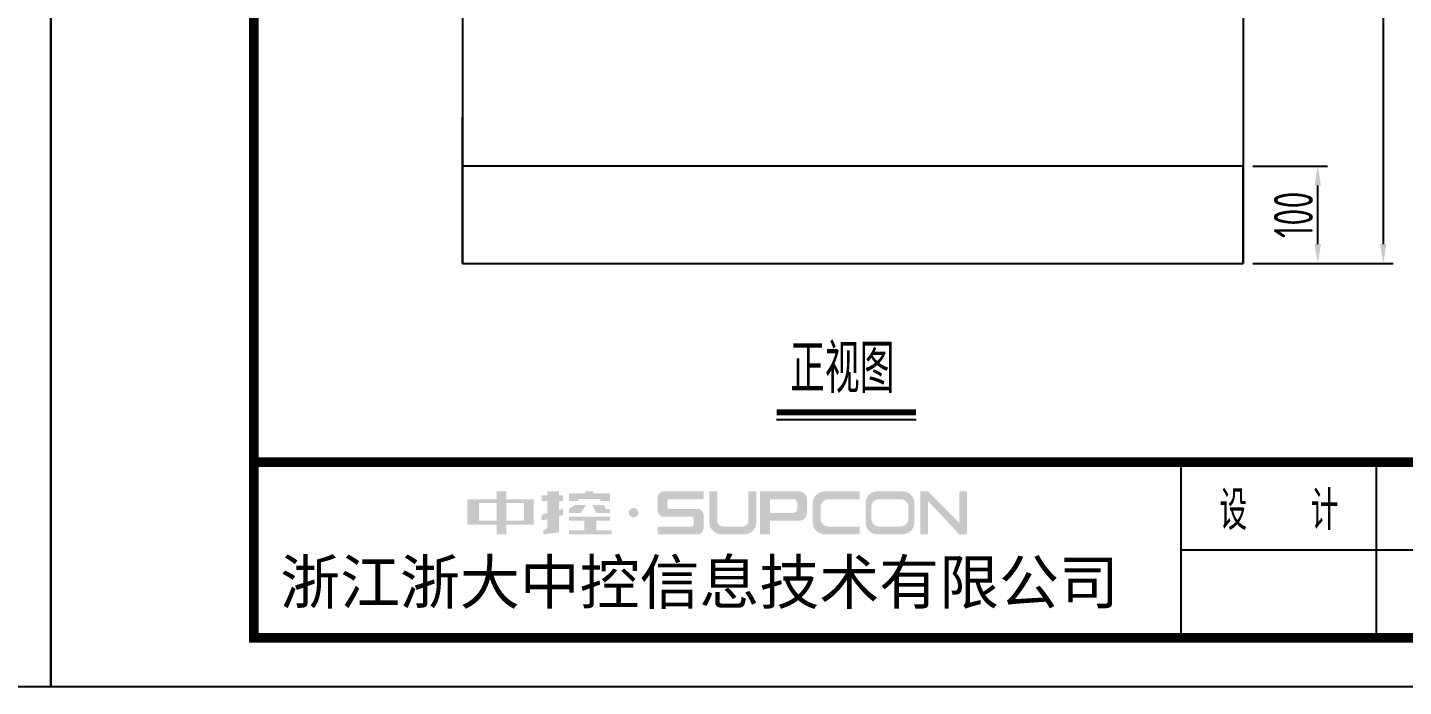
# Model space of a CAD drawing. Header units: millimetres. Extents: x 30557 to 235556, y -116603 to -73383.
# Drawn here: x 34691 to 36101, y -102363 to -101687 of the extents above; entities that cross this region are included whole.
import ezdxf
from ezdxf.enums import TextEntityAlignment as Align

# ---------------------------------------------------------------- set-up
doc = ezdxf.new("R2010")
doc.units = ezdxf.units.MM
doc.layers.add('_Drawing', color=7, linetype='Continuous', lineweight=25)
doc.styles.add('supcon', font='sceie.shx', dxfattribs={"width": 0.75, "height": 40, "bigfont": 'sceic.shx'})
doc.styles.add('Title', font='', dxfattribs={"height": 45})
doc.styles.get('Title').set_extended_font_data('SimHei')
doc.dimstyles.new('supcon', dxfattribs={"dimtxt": 20, "dimasz": 20, "dimexe": 10, "dimexo": 10, "dimgap": 5, "dimtad": 1, "dimtoh": 1, "dimdec": 0, "dimzin": 0, "dimdsep": 46, "dimtxsty": 'supcon', "dimcen": 0.09, "dimclrd": 2, "dimclre": 2, "dimclrt": 2, "dimadec": 0, "dimazin": 0, "dimtfac": 1, "dimtdec": 0, "dimtofl": 0, "dimtmove": 0, "dimatfit": 3, "dimfxl": 1, "dimtolj": 1, "dimtzin": 0, "dimarcsym": 0})

# ---------------------------------------------------------------- blocks, each defined once
blk = doc.blocks.new('中控·SUPCON')
at = {"linetype": 'Continuous'}
h = blk.add_hatch(color=2, dxfattribs=at)
h.dxf.hatch_style = 1
h.paths.add_polyline_path([(34, 33), (20, 33), (20, 37), (15, 37), (15, 36), (15, 33), (0, 33), (0, 20), (13, 20), (15, 20), (15, 15), (20, 15), (20, 20), (22, 20), (34, 20)])
h.paths.add_polyline_path([(20, 30), (20, 31), (29, 31), (29, 22), (20.01, 22)], flags=16)
h.paths.add_polyline_path([(15, 30), (14.99, 22), (6, 22), (6, 31), (15, 31)], flags=16)
h.paths.add_polyline_path([(47, 32), (49, 32), (49, 35), (47, 35), (47, 37), (41, 37), (41, 35), (38, 35), (38, 32), (41, 32), (41, 25.82), (38, 25), (38, 22), (41, 22.82), (41, 18.33), (39, 17), (39, 15), (47, 16), (47, 24.45), (49, 25), (49, 28), (47, 27.45)])
h.paths.add_polyline_path([(61, 30), (55, 30), (52, 28), (52, 26), (58, 26)])
h.paths.add_polyline_path([(73, 28), (71, 28), (70, 30), (64, 30), (66, 26), (73, 26)])
h.paths.add_polyline_path([(73, 36), (64.6, 36), (64.6, 37), (60.4, 37), (60.4, 36), (52, 36), (52, 32), (56.83, 32), (56.83, 33.08), (68.17, 33.08), (68.17, 32), (73, 32)])
h.paths.add_polyline_path([(66, 22), (73, 22), (73, 24), (52, 24), (52, 22), (60, 22), (60, 17), (52, 17), (52, 15), (74, 15), (74, 17), (66, 17)])
h.paths.add_polyline_path([(82.72, 26.07, 1), (87.59, 26.07, 1)])
h.paths.add_polyline_path([(118, 28), (103.54, 28, -0.414214), (102.54, 29), (102.54, 32, -0.414214), (103.54, 33), (121, 33), (121, 37), (100.54, 37, 0.414214), (97.54, 34), (97.54, 27, 0.414214), (100.54, 24), (115, 24, -0.414214), (116, 23), (116, 20, -0.414214), (115, 19), (97.54, 19), (97.54, 15), (118, 15, 0.414214), (121, 18), (121, 25, 0.414214)])
h.paths.add_polyline_path([(128, 37), (124, 37), (124, 36), (124, 21, 0.414214), (130, 15), (142, 15, 0.414214), (148, 21), (148, 37), (144, 37), (144, 22, -0.414214), (141, 19), (131, 19, -0.414214), (128, 22)])
h.paths.add_polyline_path([(174, 26), (174, 33, 0.414214), (170, 37), (150, 37), (150, 36), (150, 15), (155, 15), (155, 22), (170, 22, 0.414214)])
h.paths.add_polyline_path([(167, 26), (155, 26), (155, 33), (167, 33, -0.414214), (169, 31), (169, 28, -0.414214)], flags=16)
h.paths.add_polyline_path([(201, 19), (185, 19, -0.414214), (181, 23), (181, 29, -0.414214), (185, 33), (201, 33), (201, 37), (183, 37, 0.414214), (177, 31), (177, 21, 0.414214), (183, 15), (201, 15)])
h.paths.add_polyline_path([(229, 21), (229, 31, 0.414214), (223, 37), (210, 37, 0.414214), (204, 31), (204, 21, 0.414214), (210, 15), (223, 15, 0.414214)])
h.paths.add_polyline_path([(207, 23), (207, 29, -0.414214), (211, 33), (222, 33, -0.414214), (226, 29), (226, 23, -0.414214), (222, 19), (211, 19, -0.414214)], flags=16)
h.paths.add_polyline_path([(236, 32.07), (252, 15), (256, 15), (256, 37), (252, 37), (252, 21), (236, 37), (232, 37), (232, 36), (232, 15), (236, 15)])
h = blk.add_hatch(color=2, dxfattribs=at)
h.dxf.hatch_style = 1
h.paths.add_polyline_path([(34, 33), (20, 33), (20, 37), (15, 37), (15, 36), (15, 33), (0, 33), (0, 20), (13, 20), (15, 20), (15, 15), (20, 15), (20, 20), (22, 20), (34, 20)])
h.paths.add_polyline_path([(20, 30), (20, 31), (29, 31), (29, 22), (20.01, 22)], flags=16)
h.paths.add_polyline_path([(15, 30), (14.99, 22), (6, 22), (6, 31), (15, 31)], flags=16)
h.paths.add_polyline_path([(47, 32), (49, 32), (49, 35), (47, 35), (47, 37), (41, 37), (41, 35), (38, 35), (38, 32), (41, 32), (41, 25.82), (38, 25), (38, 22), (41, 22.82), (41, 18.33), (39, 17), (39, 15), (47, 16), (47, 24.45), (49, 25), (49, 28), (47, 27.45)])
h.paths.add_polyline_path([(61, 30), (55, 30), (52, 28), (52, 26), (58, 26)])
h.paths.add_polyline_path([(73, 28), (71, 28), (70, 30), (64, 30), (66, 26), (73, 26)])
h.paths.add_polyline_path([(73, 36), (64.6, 36), (64.6, 37), (60.4, 37), (60.4, 36), (52, 36), (52, 32), (56.83, 32), (56.83, 33.08), (68.17, 33.08), (68.17, 32), (73, 32)])
h.paths.add_polyline_path([(66, 22), (73, 22), (73, 24), (52, 24), (52, 22), (60, 22), (60, 17), (52, 17), (52, 15), (74, 15), (74, 17), (66, 17)])
h.paths.add_polyline_path([(82.72, 26.07, 1), (87.59, 26.07, 1)])
h.paths.add_polyline_path([(118, 28), (103.54, 28, -0.414214), (102.54, 29), (102.54, 32, -0.414214), (103.54, 33), (121, 33), (121, 37), (100.54, 37, 0.414214), (97.54, 34), (97.54, 27, 0.414214), (100.54, 24), (115, 24, -0.414214), (116, 23), (116, 20, -0.414214), (115, 19), (97.54, 19), (97.54, 15), (118, 15, 0.414214), (121, 18), (121, 25, 0.414214)])
h.paths.add_polyline_path([(128, 37), (124, 37), (124, 36), (124, 21, 0.414214), (130, 15), (142, 15, 0.414214), (148, 21), (148, 37), (144, 37), (144, 22, -0.414214), (141, 19), (131, 19, -0.414214), (128, 22)])
h.paths.add_polyline_path([(174, 26), (174, 33, 0.414214), (170, 37), (150, 37), (150, 36), (150, 15), (155, 15), (155, 22), (170, 22, 0.414214)])
h.paths.add_polyline_path([(167, 26), (155, 26), (155, 33), (167, 33, -0.414214), (169, 31), (169, 28, -0.414214)], flags=16)
h.paths.add_polyline_path([(201, 19), (185, 19, -0.414214), (181, 23), (181, 29, -0.414214), (185, 33), (201, 33), (201, 37), (183, 37, 0.414214), (177, 31), (177, 21, 0.414214), (183, 15), (201, 15)])
h.paths.add_polyline_path([(229, 21), (229, 31, 0.414214), (223, 37), (210, 37, 0.414214), (204, 31), (204, 21, 0.414214), (210, 15), (223, 15, 0.414214)])
h.paths.add_polyline_path([(207, 23), (207, 29, -0.414214), (211, 33), (222, 33, -0.414214), (226, 29), (226, 23, -0.414214), (222, 19), (211, 19, -0.414214)], flags=16)
h.paths.add_polyline_path([(236, 32.07), (252, 15), (256, 15), (256, 37), (252, 37), (252, 21), (236, 37), (232, 37), (232, 36), (232, 15), (236, 15)])
h = blk.add_hatch(color=2, dxfattribs=at)
h.dxf.hatch_style = 1
h.paths.add_polyline_path([(34, 33), (20, 33), (20, 37), (15, 37), (15, 36), (15, 33), (0, 33), (0, 20), (13, 20), (15, 20), (15, 15), (20, 15), (20, 20), (22, 20), (34, 20)])
h.paths.add_polyline_path([(20, 30), (20, 31), (29, 31), (29, 22), (20.01, 22)], flags=16)
h.paths.add_polyline_path([(15, 30), (14.99, 22), (6, 22), (6, 31), (15, 31)], flags=16)
h.paths.add_polyline_path([(47, 32), (49, 32), (49, 35), (47, 35), (47, 37), (41, 37), (41, 35), (38, 35), (38, 32), (41, 32), (41, 25.82), (38, 25), (38, 22), (41, 22.82), (41, 18.33), (39, 17), (39, 15), (47, 16), (47, 24.45), (49, 25), (49, 28), (47, 27.45)])
h.paths.add_polyline_path([(61, 30), (55, 30), (52, 28), (52, 26), (58, 26)])
h.paths.add_polyline_path([(73, 28), (71, 28), (70, 30), (64, 30), (66, 26), (73, 26)])
h.paths.add_polyline_path([(73, 36), (64.6, 36), (64.6, 37), (60.4, 37), (60.4, 36), (52, 36), (52, 32), (56.83, 32), (56.83, 33.08), (68.17, 33.08), (68.17, 32), (73, 32)])
h.paths.add_polyline_path([(66, 22), (73, 22), (73, 24), (52, 24), (52, 22), (60, 22), (60, 17), (52, 17), (52, 15), (74, 15), (74, 17), (66, 17)])
h.paths.add_polyline_path([(82.72, 26.07, 1), (87.59, 26.07, 1)])
h.paths.add_polyline_path([(118, 28), (103.54, 28, -0.414214), (102.54, 29), (102.54, 32, -0.414214), (103.54, 33), (121, 33), (121, 37), (100.54, 37, 0.414214), (97.54, 34), (97.54, 27, 0.414214), (100.54, 24), (115, 24, -0.414214), (116, 23), (116, 20, -0.414214), (115, 19), (97.54, 19), (97.54, 15), (118, 15, 0.414214), (121, 18), (121, 25, 0.414214)])
h.paths.add_polyline_path([(128, 37), (124, 37), (124, 36), (124, 21, 0.414214), (130, 15), (142, 15, 0.414214), (148, 21), (148, 37), (144, 37), (144, 22, -0.414214), (141, 19), (131, 19, -0.414214), (128, 22)])
h.paths.add_polyline_path([(174, 26), (174, 33, 0.414214), (170, 37), (150, 37), (150, 36), (150, 15), (155, 15), (155, 22), (170, 22, 0.414214)])
h.paths.add_polyline_path([(167, 26), (155, 26), (155, 33), (167, 33, -0.414214), (169, 31), (169, 28, -0.414214)], flags=16)
h.paths.add_polyline_path([(201, 19), (185, 19, -0.414214), (181, 23), (181, 29, -0.414214), (185, 33), (201, 33), (201, 37), (183, 37, 0.414214), (177, 31), (177, 21, 0.414214), (183, 15), (201, 15)])
h.paths.add_polyline_path([(229, 21), (229, 31, 0.414214), (223, 37), (210, 37, 0.414214), (204, 31), (204, 21, 0.414214), (210, 15), (223, 15, 0.414214)])
h.paths.add_polyline_path([(207, 23), (207, 29, -0.414214), (211, 33), (222, 33, -0.414214), (226, 29), (226, 23, -0.414214), (222, 19), (211, 19, -0.414214)], flags=16)
h.paths.add_polyline_path([(236, 32.07), (252, 15), (256, 15), (256, 37), (252, 37), (252, 21), (236, 37), (232, 37), (232, 36), (232, 15), (236, 15)])
h = blk.add_hatch(color=2, dxfattribs=at)
h.dxf.hatch_style = 1
h.paths.add_polyline_path([(34, 33), (20, 33), (20, 37), (15, 37), (15, 36), (15, 33), (0, 33), (0, 20), (13, 20), (15, 20), (15, 15), (20, 15), (20, 20), (22, 20), (34, 20)])
h.paths.add_polyline_path([(20, 30), (20, 31), (29, 31), (29, 22), (20.01, 22)], flags=16)
h.paths.add_polyline_path([(15, 30), (14.99, 22), (6, 22), (6, 31), (15, 31)], flags=16)
h.paths.add_polyline_path([(47, 32), (49, 32), (49, 35), (47, 35), (47, 37), (41, 37), (41, 35), (38, 35), (38, 32), (41, 32), (41, 25.82), (38, 25), (38, 22), (41, 22.82), (41, 18.33), (39, 17), (39, 15), (47, 16), (47, 24.45), (49, 25), (49, 28), (47, 27.45)])
h.paths.add_polyline_path([(61, 30), (55, 30), (52, 28), (52, 26), (58, 26)])
h.paths.add_polyline_path([(73, 28), (71, 28), (70, 30), (64, 30), (66, 26), (73, 26)])
h.paths.add_polyline_path([(73, 36), (64.6, 36), (64.6, 37), (60.4, 37), (60.4, 36), (52, 36), (52, 32), (56.83, 32), (56.83, 33.08), (68.17, 33.08), (68.17, 32), (73, 32)])
h.paths.add_polyline_path([(66, 22), (73, 22), (73, 24), (52, 24), (52, 22), (60, 22), (60, 17), (52, 17), (52, 15), (74, 15), (74, 17), (66, 17)])
h.paths.add_polyline_path([(82.72, 26.07, 1), (87.59, 26.07, 1)])
h.paths.add_polyline_path([(118, 28), (103.54, 28, -0.414214), (102.54, 29), (102.54, 32, -0.414214), (103.54, 33), (121, 33), (121, 37), (100.54, 37, 0.414214), (97.54, 34), (97.54, 27, 0.414214), (100.54, 24), (115, 24, -0.414214), (116, 23), (116, 20, -0.414214), (115, 19), (97.54, 19), (97.54, 15), (118, 15, 0.414214), (121, 18), (121, 25, 0.414214)])
h.paths.add_polyline_path([(128, 37), (124, 37), (124, 36), (124, 21, 0.414214), (130, 15), (142, 15, 0.414214), (148, 21), (148, 37), (144, 37), (144, 22, -0.414214), (141, 19), (131, 19, -0.414214), (128, 22)])
h.paths.add_polyline_path([(174, 26), (174, 33, 0.414214), (170, 37), (150, 37), (150, 36), (150, 15), (155, 15), (155, 22), (170, 22, 0.414214)])
h.paths.add_polyline_path([(167, 26), (155, 26), (155, 33), (167, 33, -0.414214), (169, 31), (169, 28, -0.414214)], flags=16)
h.paths.add_polyline_path([(201, 19), (185, 19, -0.414214), (181, 23), (181, 29, -0.414214), (185, 33), (201, 33), (201, 37), (183, 37, 0.414214), (177, 31), (177, 21, 0.414214), (183, 15), (201, 15)])
h.paths.add_polyline_path([(229, 21), (229, 31, 0.414214), (223, 37), (210, 37, 0.414214), (204, 31), (204, 21, 0.414214), (210, 15), (223, 15, 0.414214)])
h.paths.add_polyline_path([(207, 23), (207, 29, -0.414214), (211, 33), (222, 33, -0.414214), (226, 29), (226, 23, -0.414214), (222, 19), (211, 19, -0.414214)], flags=16)
h.paths.add_polyline_path([(236, 32.07), (252, 15), (256, 15), (256, 37), (252, 37), (252, 21), (236, 37), (232, 37), (232, 36), (232, 15), (236, 15)])
h = blk.add_hatch(color=2, dxfattribs=at)
h.dxf.hatch_style = 1
h.paths.add_polyline_path([(34, 33), (20, 33), (20, 37), (15, 37), (15, 36), (15, 33), (0, 33), (0, 20), (13, 20), (15, 20), (15, 15), (20, 15), (20, 20), (22, 20), (34, 20)])
h.paths.add_polyline_path([(20, 30), (20, 31), (29, 31), (29, 22), (20.01, 22)], flags=16)
h.paths.add_polyline_path([(15, 30), (14.99, 22), (6, 22), (6, 31), (15, 31)], flags=16)
h.paths.add_polyline_path([(47, 32), (49, 32), (49, 35), (47, 35), (47, 37), (41, 37), (41, 35), (38, 35), (38, 32), (41, 32), (41, 25.82), (38, 25), (38, 22), (41, 22.82), (41, 18.33), (39, 17), (39, 15), (47, 16), (47, 24.45), (49, 25), (49, 28), (47, 27.45)])
h.paths.add_polyline_path([(61, 30), (55, 30), (52, 28), (52, 26), (58, 26)])
h.paths.add_polyline_path([(73, 28), (71, 28), (70, 30), (64, 30), (66, 26), (73, 26)])
h.paths.add_polyline_path([(73, 36), (64.6, 36), (64.6, 37), (60.4, 37), (60.4, 36), (52, 36), (52, 32), (56.83, 32), (56.83, 33.08), (68.17, 33.08), (68.17, 32), (73, 32)])
h.paths.add_polyline_path([(66, 22), (73, 22), (73, 24), (52, 24), (52, 22), (60, 22), (60, 17), (52, 17), (52, 15), (74, 15), (74, 17), (66, 17)])
h.paths.add_polyline_path([(82.72, 26.07, 1), (87.59, 26.07, 1)])
h.paths.add_polyline_path([(118, 28), (103.54, 28, -0.414214), (102.54, 29), (102.54, 32, -0.414214), (103.54, 33), (121, 33), (121, 37), (100.54, 37, 0.414214), (97.54, 34), (97.54, 27, 0.414214), (100.54, 24), (115, 24, -0.414214), (116, 23), (116, 20, -0.414214), (115, 19), (97.54, 19), (97.54, 15), (118, 15, 0.414214), (121, 18), (121, 25, 0.414214)])
h.paths.add_polyline_path([(128, 37), (124, 37), (124, 36), (124, 21, 0.414214), (130, 15), (142, 15, 0.414214), (148, 21), (148, 37), (144, 37), (144, 22, -0.414214), (141, 19), (131, 19, -0.414214), (128, 22)])
h.paths.add_polyline_path([(174, 26), (174, 33, 0.414214), (170, 37), (150, 37), (150, 36), (150, 15), (155, 15), (155, 22), (170, 22, 0.414214)])
h.paths.add_polyline_path([(167, 26), (155, 26), (155, 33), (167, 33, -0.414214), (169, 31), (169, 28, -0.414214)], flags=16)
h.paths.add_polyline_path([(201, 19), (185, 19, -0.414214), (181, 23), (181, 29, -0.414214), (185, 33), (201, 33), (201, 37), (183, 37, 0.414214), (177, 31), (177, 21, 0.414214), (183, 15), (201, 15)])
h.paths.add_polyline_path([(229, 21), (229, 31, 0.414214), (223, 37), (210, 37, 0.414214), (204, 31), (204, 21, 0.414214), (210, 15), (223, 15, 0.414214)])
h.paths.add_polyline_path([(207, 23), (207, 29, -0.414214), (211, 33), (222, 33, -0.414214), (226, 29), (226, 23, -0.414214), (222, 19), (211, 19, -0.414214)], flags=16)
h.paths.add_polyline_path([(236, 32.07), (252, 15), (256, 15), (256, 37), (252, 37), (252, 21), (236, 37), (232, 37), (232, 36), (232, 15), (236, 15)])
h = blk.add_hatch(color=2, dxfattribs=at)
h.dxf.hatch_style = 1
h.paths.add_polyline_path([(34, 33), (20, 33), (20, 37), (15, 37), (15, 36), (15, 33), (0, 33), (0, 20), (13, 20), (15, 20), (15, 15), (20, 15), (20, 20), (22, 20), (34, 20)])
h.paths.add_polyline_path([(20, 30), (20, 31), (29, 31), (29, 22), (20.01, 22)], flags=16)
h.paths.add_polyline_path([(15, 30), (14.99, 22), (6, 22), (6, 31), (15, 31)], flags=16)
h.paths.add_polyline_path([(47, 32), (49, 32), (49, 35), (47, 35), (47, 37), (41, 37), (41, 35), (38, 35), (38, 32), (41, 32), (41, 25.82), (38, 25), (38, 22), (41, 22.82), (41, 18.33), (39, 17), (39, 15), (47, 16), (47, 24.45), (49, 25), (49, 28), (47, 27.45)])
h.paths.add_polyline_path([(61, 30), (55, 30), (52, 28), (52, 26), (58, 26)])
h.paths.add_polyline_path([(73, 28), (71, 28), (70, 30), (64, 30), (66, 26), (73, 26)])
h.paths.add_polyline_path([(73, 36), (64.6, 36), (64.6, 37), (60.4, 37), (60.4, 36), (52, 36), (52, 32), (56.83, 32), (56.83, 33.08), (68.17, 33.08), (68.17, 32), (73, 32)])
h.paths.add_polyline_path([(66, 22), (73, 22), (73, 24), (52, 24), (52, 22), (60, 22), (60, 17), (52, 17), (52, 15), (74, 15), (74, 17), (66, 17)])
h.paths.add_polyline_path([(82.72, 26.07, 1), (87.59, 26.07, 1)])
h.paths.add_polyline_path([(118, 28), (103.54, 28, -0.414214), (102.54, 29), (102.54, 32, -0.414214), (103.54, 33), (121, 33), (121, 37), (100.54, 37, 0.414214), (97.54, 34), (97.54, 27, 0.414214), (100.54, 24), (115, 24, -0.414214), (116, 23), (116, 20, -0.414214), (115, 19), (97.54, 19), (97.54, 15), (118, 15, 0.414214), (121, 18), (121, 25, 0.414214)])
h.paths.add_polyline_path([(128, 37), (124, 37), (124, 36), (124, 21, 0.414214), (130, 15), (142, 15, 0.414214), (148, 21), (148, 37), (144, 37), (144, 22, -0.414214), (141, 19), (131, 19, -0.414214), (128, 22)])
h.paths.add_polyline_path([(174, 26), (174, 33, 0.414214), (170, 37), (150, 37), (150, 36), (150, 15), (155, 15), (155, 22), (170, 22, 0.414214)])
h.paths.add_polyline_path([(167, 26), (155, 26), (155, 33), (167, 33, -0.414214), (169, 31), (169, 28, -0.414214)], flags=16)
h.paths.add_polyline_path([(201, 19), (185, 19, -0.414214), (181, 23), (181, 29, -0.414214), (185, 33), (201, 33), (201, 37), (183, 37, 0.414214), (177, 31), (177, 21, 0.414214), (183, 15), (201, 15)])
h.paths.add_polyline_path([(229, 21), (229, 31, 0.414214), (223, 37), (210, 37, 0.414214), (204, 31), (204, 21, 0.414214), (210, 15), (223, 15, 0.414214)])
h.paths.add_polyline_path([(207, 23), (207, 29, -0.414214), (211, 33), (222, 33, -0.414214), (226, 29), (226, 23, -0.414214), (222, 19), (211, 19, -0.414214)], flags=16)
h.paths.add_polyline_path([(236, 32.07), (252, 15), (256, 15), (256, 37), (252, 37), (252, 21), (236, 37), (232, 37), (232, 36), (232, 15), (236, 15)])
blk = doc.blocks.new('supcon图框')
at = {"linetype": 'Continuous'}
for p, q in [((1987.7, 4361.7), (1987.7, 1421.7)), ((6145.7, 1421.7), (6145.7, 4361.7)), ((1987.7, 1421.7), (6145.7, 1421.7))]:
    blk.add_line(p, q, dxfattribs=at)
for p, q in [((3145.7, 1651.7), (3145.7, 1471.7)), ((3345.7, 1651.7), (3345.7, 1471.7)), ((3145.7, 1561.7), (3895.7, 1561.7))]:
    blk.add_line(p, q)
at = {"linetype": 'Continuous', "const_width": 10}
blk.add_lwpolyline([(2195.7, 4311.7), (6095.7, 4311.7), (6095.7, 1471.7), (2195.7, 1471.7)], close=True, dxfattribs=at)
blk.add_lwpolyline([(2195.7, 1651.7), (6095.7, 1651.7)], dxfattribs=at)
at = {"linetype": 'Continuous', "xscale": 2, "yscale": 2, "zscale": 2}
blk.add_blockref('中控·SUPCON', (2414.6, 1547.7), dxfattribs=at)
at = {"style": 'supcon', "width": 0.75}
blk.add_text('设    计', height=40, dxfattribs=at).set_placement((3246.2, 1604.2), align=Align.MIDDLE)
at = {"style": 'Title'}
blk.add_text('浙江浙大中控信息技术有限公司', height=45, dxfattribs=at).set_placement((2222.8, 1506.2))
blk = doc.blocks.new('*D119')
at = {"color": 2, "linetype": 'Continuous', "lineweight": -2}
for p, q in [((35985.9, -99729.3), (36090.3, -99729.3)), ((36080.3, -99749.3), (36080.3, -101909.3)), ((35985.9, -101929.3), (36090.3, -101929.3))]:
    blk.add_line(p, q, dxfattribs=at)
at = {"color": 2}
for points in [[(36083.6, -99749.3), (36077, -99749.3), (36080.3, -99729.3)], [(36077, -101909.3), (36083.6, -101909.3), (36080.3, -101929.3)]]:
    blk.add_solid(points, dxfattribs=at)
at = {"layer": 'DEFPOINTS', "color": 0}
for p in [(35975.9, -99729.3), (35975.9, -101929.3), (36080.3, -101929.3)]:
    blk.add_point(p, dxfattribs=at)
at = {"color": 2, "insert": (36055.3, -100829.3), "char_height": 40, "attachment_point": 5, "rotation": 90, "style": 'supcon'}
blk.add_mtext('\\A1;2200', dxfattribs=at)
blk = doc.blocks.new('*D123')
at = {"color": 2, "lineweight": -2}
for p, q in [((35946.7, -101829.3), (36023.2, -101829.3)), ((36013.2, -101909.3), (36013.2, -101849.3)), ((35946.7, -101929.3), (36023.2, -101929.3))]:
    blk.add_line(p, q, dxfattribs=at)
at = {"color": 2}
for points in [[(36016.5, -101849.3), (36009.9, -101849.3), (36013.2, -101829.3)], [(36009.9, -101909.3), (36016.5, -101909.3), (36013.2, -101929.3)]]:
    blk.add_solid(points, dxfattribs=at)
at = {"layer": 'DEFPOINTS', "color": 0}
for p in [(35936.7, -101829.3), (36013.2, -101829.3), (35936.7, -101929.3)]:
    blk.add_point(p, dxfattribs=at)
at = {"color": 2, "insert": (35988.2, -101879.3), "char_height": 40, "attachment_point": 5, "rotation": 90, "style": 'supcon'}
blk.add_mtext('\\A1;100', dxfattribs=at)

msp = doc.modelspace()

# ---------------------------------------------------------------- linework, layer by layer
for p, q in [((35136.7, -99729.3), (35136.7, -101829.3)), ((35936.7, -99729.3), (35936.7, -101929.3))]:
    msp.add_line(p, q)
at = {"ltscale": 100}
for p, q in [((35136.7, -101929.3), (35136.7, -101779.3)), ((35136.7, -101829.3), (35136.7, -101929.3)), ((35936.7, -101929.3), (35936.7, -101829.3)), ((35136.7, -101929.3), (35936.7, -101929.3))]:
    msp.add_line(p, q, dxfattribs=at)
at = {"lineweight": -3}
msp.add_line((35936.7, -101829.3), (35136.7, -101829.3), dxfattribs=at)
at = {"layer": '_Drawing'}
msp.add_line((35458.7, -102089.1), (35601.6, -102089.1), dxfattribs=at)
at = {"layer": '_Drawing', "const_width": 6}
msp.add_lwpolyline([(35458.7, -102081.8), (35601.6, -102081.8)], dxfattribs=at)

# ---------------------------------------------------------------- block references
for p in [(28569.2, -103784.5), (32727.2, -103784.5)]:
    msp.add_blockref('supcon图框', p)

# ---------------------------------------------------------------- texts
at = {"layer": '_Drawing', "color": 2, "style": 'supcon', "width": 0.75}
msp.add_text('正视图', height=50, dxfattribs=at).set_placement((35472.5, -102061.9))

# ---------------------------------------------------------------- dimensions: what is measured, and where the dimension line sits
at = {"linetype": 'Continuous'}
dim = msp.add_linear_dim(base=(36080.3, -101929.3), p1=(35975.9, -99729.3), p2=(35975.9, -101929.3), angle=90, dimstyle='supcon', dxfattribs=at)
dim.commit()
dim.dimension.update_dxf_attribs({"geometry": '*D119', "text_midpoint": (36055.3, -100829.3)})
at = {"color": 0}
dim = msp.add_linear_dim(base=(36013.2, -101829.3), p1=(35936.7, -101929.3), p2=(35936.7, -101829.3), angle=90, dimstyle='supcon', dxfattribs=at)
dim.commit()
dim.dimension.update_dxf_attribs({"geometry": '*D123', "text_midpoint": (35988.2, -101879.3)})

doc.saveas('drawing.dxf')
